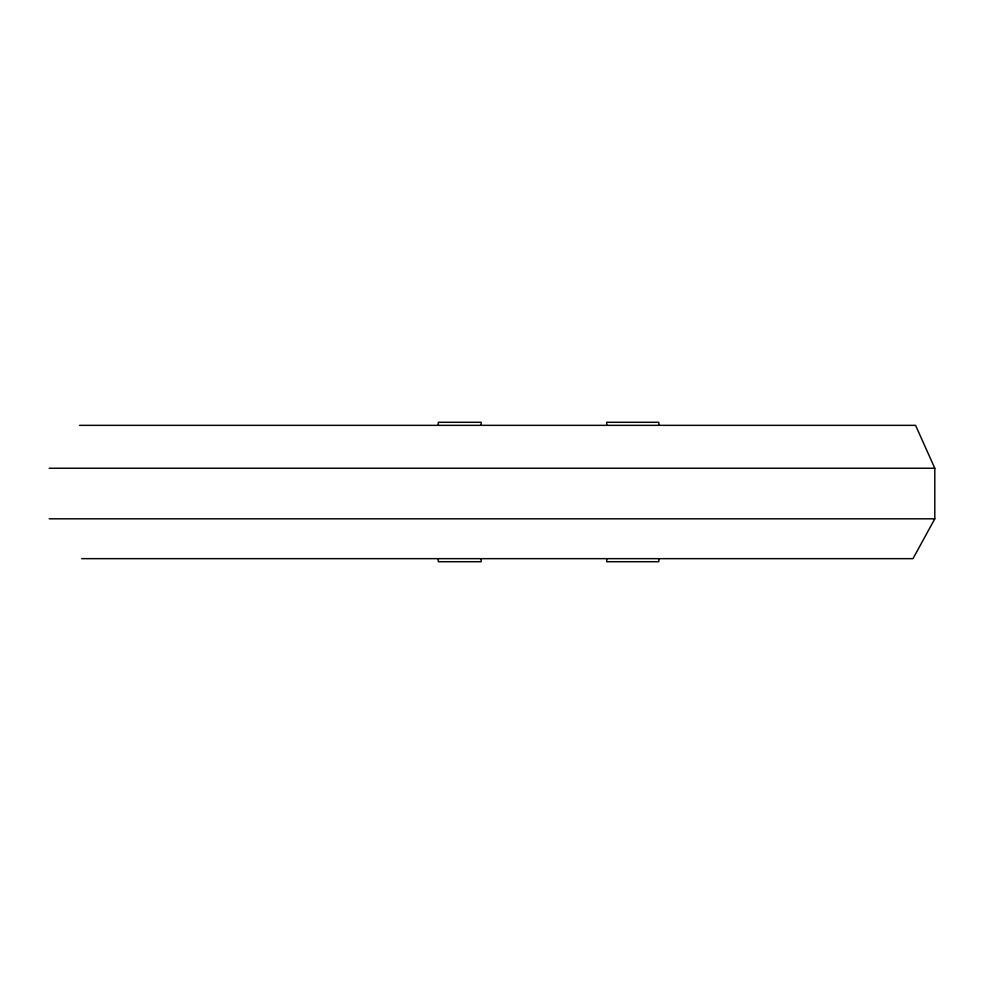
<?xml version="1.0" encoding="UTF-8"?>
<svg xmlns="http://www.w3.org/2000/svg" width="984" height="984" viewBox="0 0 984 984"><rect width="100%" height="100%" fill="white"/><g stroke="black" fill="none" stroke-linecap="round" stroke-linejoin="round"><path stroke-width="1.48" d="M79.569 425.346L915.575 425.346L934.8 468.249L934.8 518.814L912.992 558.654L81.61 558.654M49.2 468.249L934.8 468.249M49.2 518.814L934.8 518.814M658.813 425.346L658.813 422.284L606.71 422.284L606.71 425.346M658.813 558.654L658.813 561.716L606.71 561.716L606.71 558.654M481.188 425.346L481.188 422.284L438.286 422.284L438.286 425.346M481.188 558.654L481.188 561.716L438.286 561.716L438.286 558.654"/></g></svg>
